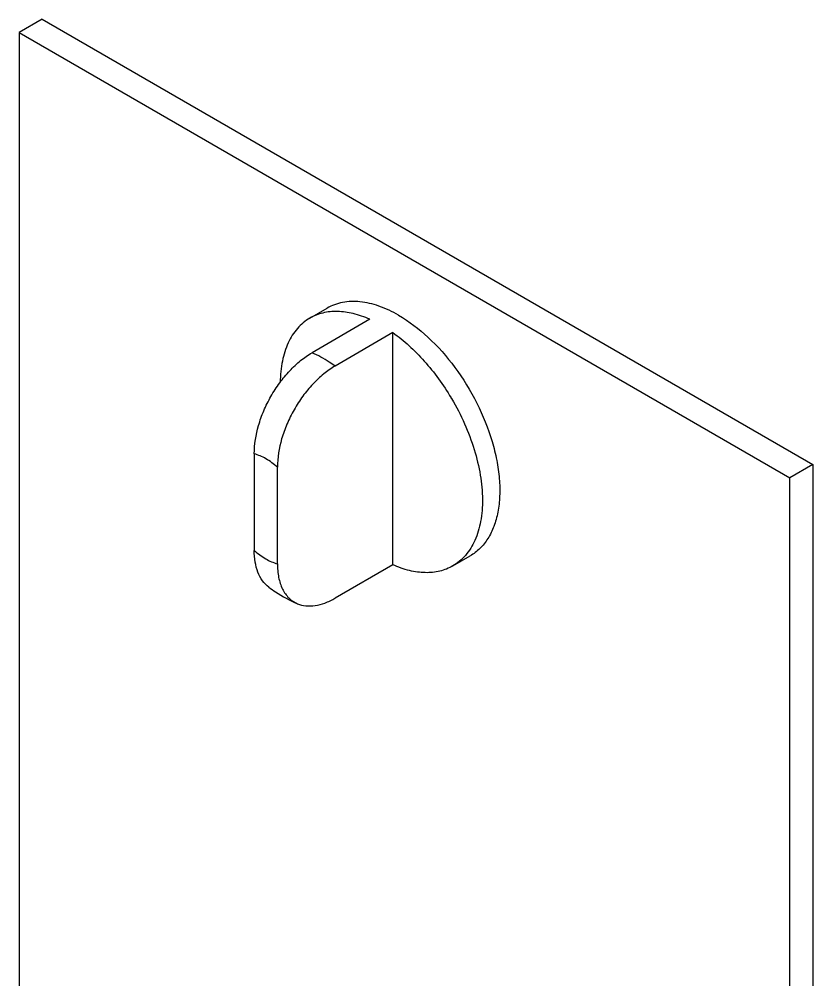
# Model space of a CAD drawing. Header units: millimetres. Extents: x 0 to 1189, y 0 to 841.
# Drawn here: x 267.9 to 365.1, y 269.9 to 387.4 of the extents above; entities that cross this region are included whole.
import ezdxf

# ---------------------------------------------------------------- set-up
doc = ezdxf.new("R2010")
doc.units = ezdxf.units.MM
doc.header["$LTSCALE"] = 65.395
doc.layers.get('0').update_dxf_attribs({"linetype": 'CONTINUOUS'})
doc.layers.add('AXIS', color=7, linetype='CONTINUOUS')

msp = doc.modelspace()

# ---------------------------------------------------------------- linework, layer by layer
at = {"color": 7, "linetype": 'Continuous'}
for p, q in [((270.74, 387.44), (267.91, 385.81)), ((270.74, 387.44), (365.06, 332.99)), ((267.91, 385.81), (267.91, 110.64)), ((267.91, 385.81), (362.23, 331.35)), ((310.83, 350.73), (303.76, 346.65)), ((313.66, 349.1), (306.59, 345.01)), ((313.66, 320.71), (313.66, 349.1)), ((296.69, 334.27), (296.69, 322.47)), ((299.52, 320.83), (299.52, 332.64)), ((365.06, 332.99), (362.23, 331.35)), ((365.06, 332.99), (365.06, 57.83)), ((362.23, 56.19), (362.23, 331.35)), ((313.66, 320.71), (306.59, 316.62))]:
    msp.add_line(p, q, dxfattribs=at)
msp.add_arc((294.75, 325.62), 30.3, 30.5771, 30.7819, dxfattribs=at)
for points, knots in [([(310.83, 350.73), (310.17, 351.02), (308.88, 351.48), (306.92, 351.76), (305.09, 351.59), (303.99, 351.16), (303.49, 350.87)], [0, 0, 0, 0, 0.282826, 0.539743, 0.77579, 1, 1, 1, 1]), ([(303.49, 350.87), (303.21, 350.71), (302.67, 350.33), (301.69, 349.38), (300.72, 347.82), (300.03, 345.56), (299.88, 343.91), (299.87, 343.05)], [0, 0, 0, 0, 0.108546, 0.219072, 0.452385, 0.711168, 1, 1, 1, 1]), ([(313.66, 349.1), (314.34, 348.61), (315.69, 347.52), (318.21, 344.96), (319.83, 342.72), (320.78, 341.13)], [0, 0, 0, 0, 0.234295, 0.481712, 1, 1, 1, 1]), ([(296.69, 334.27), (296.69, 335.44), (296.99, 337.25), (297.83, 339.57), (298.7, 341.32), (299.76, 342.96), (300.98, 344.44), (302.3, 345.69), (303.27, 346.36), (303.76, 346.65)], [0, 0, 0, 0, 0.236357, 0.365837, 0.498892, 0.632136, 0.762118, 0.885621, 1, 1, 1, 1]), ([(306.59, 345.01), (306.1, 344.73), (305.13, 344.05), (303.81, 342.81), (302.59, 341.33), (301.53, 339.69), (300.66, 337.93), (299.82, 335.61), (299.52, 333.8), (299.52, 332.64)], [0, 0, 0, 0, 0.114379, 0.237882, 0.367864, 0.501108, 0.634163, 0.763643, 1, 1, 1, 1]), ([(320.84, 341.03), (321.43, 340.04), (322.48, 338.01), (323.66, 334.87), (324.41, 331.76), (324.7, 328.79), (324.5, 326.09), (323.82, 323.73), (322.84, 322.11), (321.84, 321.12), (321.28, 320.73), (320.99, 320.56)], [0, 0, 0, 0, 0.15487, 0.306072, 0.449884, 0.583233, 0.704126, 0.812166, 0.909189, 0.955027, 1, 1, 1, 1]), ([(298.46, 317.98), (298.17, 318.19), (297.64, 318.75), (297.08, 319.81), (296.75, 321.08), (296.69, 321.99), (296.69, 322.47)], [0, 0, 0, 0, 0.217714, 0.452769, 0.712724, 1, 1, 1, 1]), ([(299.52, 320.83), (299.52, 320.27), (299.6, 319.21), (300.06, 317.75), (300.74, 316.78), (301.41, 316.23), (301.79, 316.03), (301.98, 315.95)], [0, 0, 0, 0, 0.291552, 0.550083, 0.781133, 0.89101, 1, 1, 1, 1]), ([(320.99, 320.56), (320.5, 320.28), (319.4, 319.84), (317.57, 319.67), (315.61, 319.95), (314.31, 320.41), (313.66, 320.71)], [0, 0, 0, 0, 0.22421, 0.460257, 0.717174, 1, 1, 1, 1]), ([(298.46, 317.98), (298.73, 317.77), (299.84, 317), (301.05, 316.34), (301.98, 315.95)], [0, 0, 0, 0, 0.251627, 1, 1, 1, 1]), ([(301.98, 315.95), (302.3, 315.81), (303.02, 315.64), (304.17, 315.68), (305.39, 316.01), (306.19, 316.39), (306.59, 316.62)], [0, 0, 0, 0, 0.21809, 0.453165, 0.712793, 1, 1, 1, 1])]:
    msp.add_open_spline(points, degree=3, knots=knots, dxfattribs=at)
at = {"color": 9, "linetype": 'Continuous'}
for points, knots in [([(306.59, 345.01), (306.35, 345.18), (305.45, 345.79), (304.49, 346.32), (303.76, 346.65)], [0, 0, 0, 0, 0.260752, 1, 1, 1, 1]), ([(299.52, 332.64), (299.08, 333.03), (298.2, 333.69), (297.18, 334.14), (296.69, 334.27)], [0, 0, 0, 0, 0.533453, 1, 1, 1, 1]), ([(296.69, 322.47), (297.12, 322.08), (298, 321.41), (299.02, 320.96), (299.52, 320.83)], [0, 0, 0, 0, 0.533453, 1, 1, 1, 1])]:
    msp.add_open_spline(points, degree=3, knots=knots, dxfattribs=at)
at = {"layer": 'AXIS', "color": 7, "linetype": 'Continuous'}
for p, q in [((303.49, 350.87), (305.61, 352.1)), ((320.99, 320.56), (323.11, 321.79))]:
    msp.add_line(p, q, dxfattribs=at)
for points, knots in [([(314.36, 351.23), (313.6, 351.67), (312.07, 352.4), (309.72, 352.97), (307.85, 352.92), (306.51, 352.55), (305.9, 352.26), (305.61, 352.1)], [0, 0, 0, 0, 0.289579, 0.548632, 0.781635, 0.891837, 1, 1, 1, 1]), ([(314.36, 351.23), (315.66, 350.48), (318.17, 348.55), (321.39, 344.89), (324.04, 340.58), (325.62, 336.67), (326.4, 333.53), (326.72, 331.28), (326.77, 329.16), (326.56, 327.19), (326.08, 325.43), (325.35, 323.91), (324.36, 322.66), (323.55, 322.04), (323.11, 321.79)], [0, 0, 0, 0, 0.128623, 0.270152, 0.417243, 0.561526, 0.630177, 0.695316, 0.756312, 0.812794, 0.864736, 0.912549, 0.957159, 1, 1, 1, 1])]:
    msp.add_open_spline(points, degree=3, knots=knots, dxfattribs=at)

doc.saveas('drawing.dxf')
